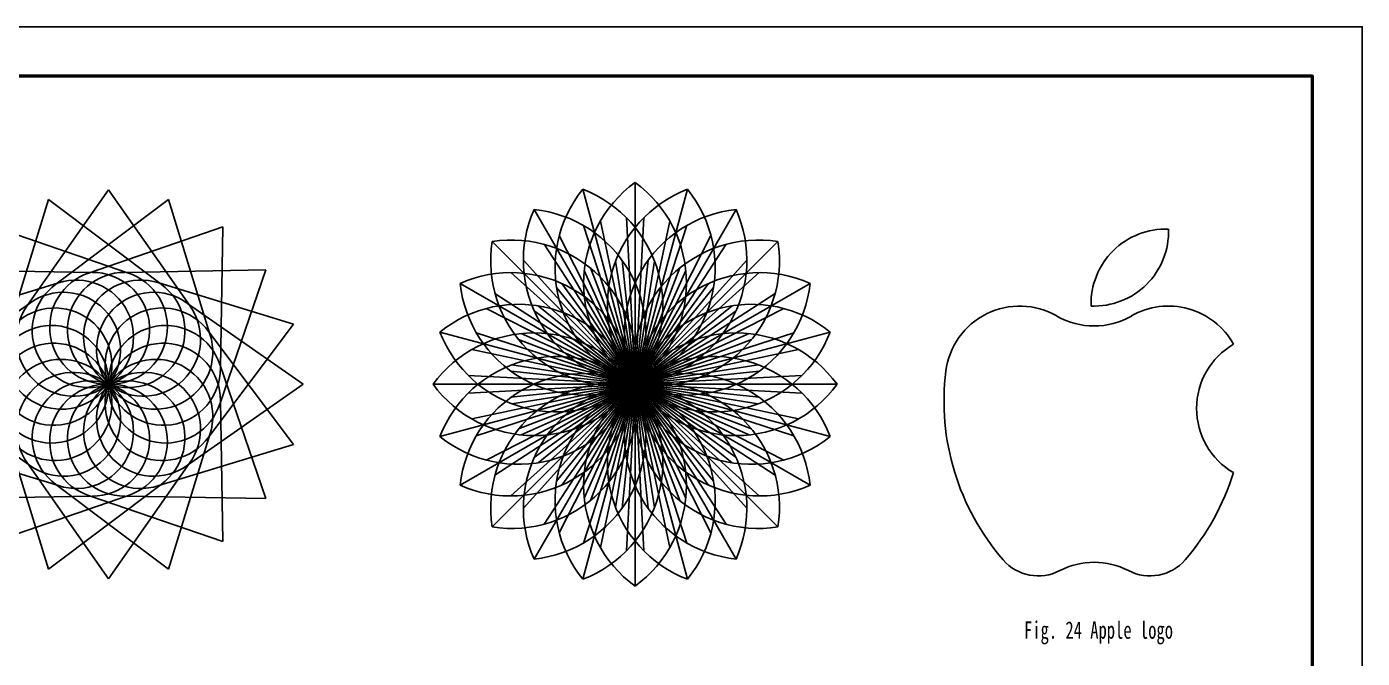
# Model space of a CAD drawing. Header units: millimetres. Extents: x 0 to 1320, y -350 to 297.
# Drawn here: x 151.1 to 420, y -180.2 to -53 of the extents above; entities that cross this region are included whole.
import ezdxf

# ---------------------------------------------------------------- set-up
doc = ezdxf.new("R2010")
doc.units = ezdxf.units.MM
doc.styles.add('fig', font='simfang.ttf', dxfattribs={"width": 0.7, "height": 3.5})

# ---------------------------------------------------------------- blocks, each defined once
blk = doc.blocks.new('*U3')
for p in [(0, 20.33), (0, 20.33), (-6.99, 12.56), (6.99, 12.56), (-10.22, 2.61), (10.22, 2.61), (-9.12, -7.78), (9.12, -7.78)]:
    blk.add_line(p, (0, -20.33))
for centre, start, end in [((14.79, 0), 126.0319, 233.9681), ((-14.79, 0), 306.0319, 53.9681), ((-14.79, 0), 306.0319, 53.9681)]:
    blk.add_arc(centre, 25.14, start, end)
blk = doc.blocks.new('*U4')
at = {"color": 0, "linetype": 'ByBlock', "lineweight": -2, "transparency": 16777216}
for p, rotation in [((692.53, 122.74), 29.99999999999999), ((697.43, 124.77), 15), ((707.96, 124.77), 344.9999999999999), ((712.86, 122.74), 329.9999999999999), ((688.31, 119.5), 45.00000000000001), ((717.07, 119.5), 314.9999999999999), ((685.08, 115.29), 59.99999999999999), ((720.3, 115.29), 299.9999999999999), ((683.05, 110.39), 74.99999999999999), ((722.33, 110.39), 285), ((683.05, 99.86), 105), ((682.36, 105.13), 90), ((685.08, 94.96), 120), ((720.3, 94.96), 240), ((722.33, 99.86), 255), ((723.03, 105.13), 270), ((688.31, 90.75), 135), ((692.53, 87.52), 150), ((712.86, 87.52), 210), ((717.07, 90.75), 225), ((697.43, 85.49), 165.0000000000001), ((707.96, 85.49), 195), ((702.69, 84.79), 180)]:
    blk.add_blockref('*U3', p, dxfattribs=dict(at, rotation=rotation))
blk.add_blockref('*U3', (702.69, 125.46), dxfattribs=at)
blk = doc.blocks.new('*U5')
for q in [(-16.29, 2.47), (16.29, 2.47)]:
    blk.add_line((0, -20.79), q)
for centre, start, end in [((-7.03, 9.29), 52.2821, 216.3729), ((7.03, 9.29), 323.6271, 127.7179)]:
    blk.add_arc(centre, 11.5, start, end)
blk = doc.blocks.new('*U6')
at = {"color": 0, "linetype": 'ByBlock', "lineweight": -2, "transparency": 16777216}
for p, rotation in [((304.03, 67.66), 216), ((309.15, 70.27), 197.9999999999999), ((320.51, 70.27), 162), ((325.64, 67.66), 144), ((314.83, 71.17), 180), ((299.96, 63.59), 234), ((329.71, 63.59), 126), ((297.35, 58.47), 252.0000000000001), ((332.32, 58.47), 108), ((297.35, 47.1), 288.0000000000001), ((296.45, 52.79), 269.9999999999999), ((332.32, 47.1), 72), ((333.22, 52.79), 90.00000000000001), ((299.96, 41.98), 305.9999999999999), ((329.71, 41.98), 54), ((304.03, 37.91), 324.0000000000001), ((325.64, 37.91), 36.00000000000001), ((309.15, 35.3), 341.9999999999999), ((320.51, 35.3), 17.99999999999999)]:
    blk.add_blockref('*U5', p, dxfattribs=dict(at, rotation=rotation))
blk.add_blockref('*U5', (314.83, 34.4), dxfattribs=at)

msp = doc.modelspace()

# ---------------------------------------------------------------- linework, layer by layer
msp.add_line((365.418, -109.277), (366.017, -109.277))
at = {"color": 1}
msp.add_lwpolyline([(0, -350), (420, -350), (420, -53), (0, -53), (0, -350)], dxfattribs=at)
at = {"lineweight": 50}
msp.add_lwpolyline([(10, -340), (410, -340), (410, -63), (10, -63), (10, -340)], dxfattribs=at)
for centre, radius, start, end in [((380.391, -108.769), 14.981, 87.70719, 181.94576), ((366.017, -94.296), 14.981, 267.70719, 1.89986), ((351.036, -124.258), 14.981, 60, 172.89644), ((380.998, -124.258), 14.981, 29.14436, 120), ((366.017, -98.311), 14.981, 240, 300), ((401.626, -129.905), 14.981, 120.23552, 239.70892), ((380.391, -108.769), 14.981, 315, 315.26751), ((384.643, -128.446), 48.847, 172.89644, 220.86263), ((347.392, -128.446), 48.847, 319.13737, 342.86108), ((354.782, -154.279), 9.363, 220.86263, 297.48643), ((366.017, -175.875), 14.981, 62.51357, 117.48643), ((377.253, -154.279), 9.363, 242.51357, 319.13737)]:
    msp.add_arc(centre, radius, start, end)

# ---------------------------------------------------------------- block references
for name, p in [('*U6', (-147.224, -177.825)), ('*U4', (-429.084, -230.166))]:
    msp.add_blockref(name, p)

# ---------------------------------------------------------------- texts
at = {"insert": (351.9, -172.8), "char_height": 3.5, "attachment_point": 1, "style": 'fig'}
msp.add_mtext('Fig. 24 Apple logo', dxfattribs=at)

doc.saveas('drawing.dxf')
